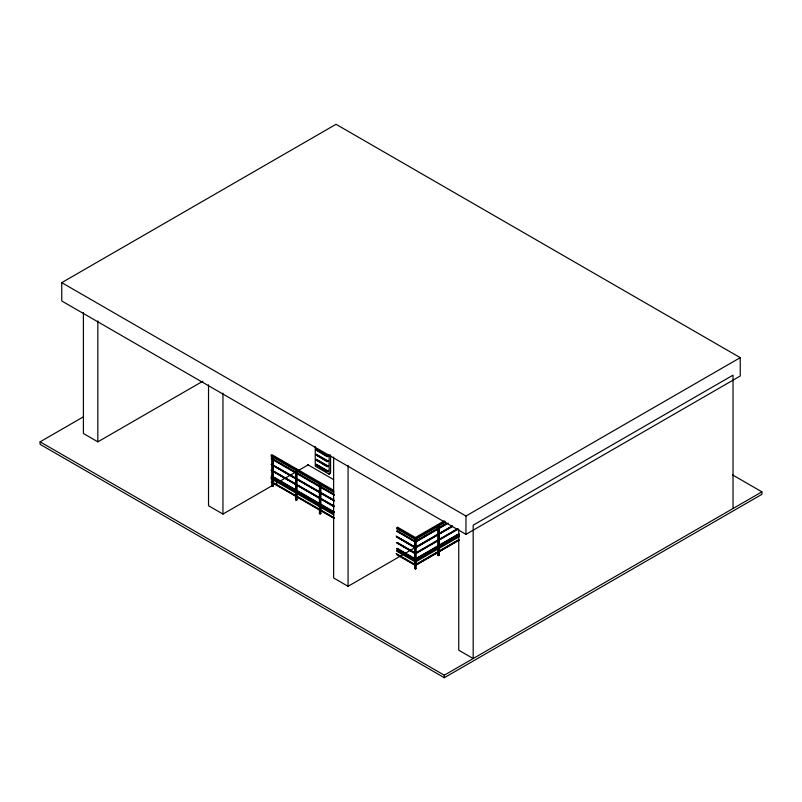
<?xml version="1.0" encoding="UTF-8"?>
<svg xmlns="http://www.w3.org/2000/svg" width="802" height="802" viewBox="0 0 802 802"><rect width="100%" height="100%" fill="white"/><g stroke="black" fill="none" stroke-linecap="round" stroke-linejoin="round"><path stroke-width="1.2" d="M61.754 282.645L336.038 124.29L740.246 357.662L740.246 375.998L465.962 534.353L61.754 300.981L61.754 282.645L465.962 516.017L740.246 357.662M732.637 474.954L761.9 491.847L761.9 494.353L444.308 677.71L40.1 444.338L40.1 441.842L83.458 416.809M83.408 312.61L83.408 433.501L97.844 441.842L202.866 381.211M273.241 457.26L273.241 486.012L272.52 486.433L271.798 486.012L271.798 456.007L273.241 456.007M315.687 449.671L316.409 449.26L327.958 455.927L327.236 456.759L315.687 449.671L327.236 456.338L327.958 455.927M315.687 450.092L316.409 449.671L327.958 456.338M315.687 454.674L316.409 454.263L327.958 460.929L327.236 461.762L315.687 454.674L327.236 461.34L327.958 460.929M315.687 455.095L316.409 454.674L327.958 461.34M315.687 459.676L316.409 459.255L327.958 465.932L327.236 466.764L315.687 459.676L327.236 466.343L327.958 465.932M315.687 460.097L316.409 459.676L327.958 466.343M208.52 384.85L208.52 505.741L222.956 514.072L308.489 464.689M271.798 486.012L273.241 486.012M315.687 464.679L316.409 464.258L327.958 470.924L327.236 471.756L315.687 464.679L327.236 471.345L327.958 470.924M315.687 465.09L316.409 464.679L327.958 471.345M315.246 446.614L315.246 466.173L329.111 474.182L330.554 473.34L330.554 455.005M295.617 499.766L297.061 499.766L297.061 469.761L296.339 469.34L296.339 500.177L295.617 499.766L295.617 469.761L296.339 470.172M296.339 500.177L297.061 499.766M320.88 513.521L320.158 513.932L320.158 483.927L319.437 483.516L319.437 513.521L320.88 513.521L320.88 483.516M444.298 520.859L415.005 537.771L415.867 538.272L445.17 521.36M415.436 538.102L416.158 538.523L416.158 568.528L415.436 568.939L414.714 568.528L414.714 538.523L415.867 537.771L397.461 527.145M416.158 538.523L415.436 538.934L415.436 568.939M396.599 528.648L415.005 539.275L415.867 538.774M414.714 538.523L415.867 539.275L445.17 522.353M416.348 540.829L446.734 523.285M416.348 541.129L446.734 523.586M447.075 523.485L415.606 541.952L448.168 523.165M416.348 546.663L452.158 525.992M333.632 457.08L333.632 577.971L348.068 586.302L452.007 526.292M452.498 526.192L415.606 547.786L452.498 526.493M416.348 552.498L457.581 528.688M457.932 528.889L415.606 553.621L457.932 529.19M416.348 558.332L458.664 533.901M416.348 558.633L458.664 534.202M459.015 534.102L415.606 559.455L459.015 534.403M416.088 559.646L459.496 534.583M396.599 550.152L415.005 560.778L415.867 560.277M415.005 560.277L415.867 560.778L459.275 535.716M396.599 551.144L415.005 561.771L415.867 561.27M415.005 561.27L415.867 561.771L459.275 536.718M416.348 564.167L458.664 539.736M416.348 564.468L458.664 540.037M459.015 539.936L415.606 565.29L459.015 540.227M414.714 568.528L416.158 568.528M437.812 525.19L437.812 555.195L439.255 555.195L439.255 525.19L438.534 525.601L438.534 555.606L439.255 555.195M40.1 441.842L444.308 675.204L761.9 491.847M307.687 464.649L333.582 479.596M271.868 454.634L333.582 490.263M271.006 455.135L333.802 491.385M396.599 527.646L415.005 538.272L415.005 539.275M271.798 456.007L272.52 456.428L272.52 486.433M271.006 456.137L333.802 492.388M271.607 458.313L334.404 494.573M397.201 530.824L414.524 540.829M271.266 458.513L334.404 494.874M396.86 531.024L415.266 541.952L396.86 531.325M271.266 458.814L334.063 495.075M437.812 555.195L438.534 555.606M271.607 464.147L334.404 500.408M396.118 536.037L414.524 546.663M271.607 464.448L334.404 500.709M397.201 536.959L414.524 546.964M271.266 464.348L334.063 500.608M396.86 536.859L415.266 547.786L396.86 537.16M271.266 464.649L334.063 500.909M271.607 469.982L334.404 506.242M397.201 542.493L414.524 552.498M271.607 470.283L334.404 506.543M397.201 542.794L414.524 552.799M271.266 470.183L334.063 506.443M396.86 542.693L415.266 553.621L396.86 542.994M271.266 470.483L334.063 506.744M271.607 475.817L334.404 512.077M397.201 548.327L414.524 558.332M271.266 476.017L334.404 512.378M396.86 548.528L415.266 559.455L396.86 548.829M271.266 476.318L334.063 512.578M272.951 477.761L333.582 512.769M397.461 549.651L414.784 559.646M271.006 477.641L333.802 513.892M271.006 478.634L333.802 514.894M271.607 481.651L334.404 517.912M396.118 553.54L414.524 564.167M271.266 481.852L334.404 518.212M396.86 554.362L415.266 565.29L396.86 554.663M271.266 482.152L334.063 518.413M319.437 513.521L320.158 513.932M733.028 508.518L733.028 375.166L473.18 525.18L473.18 658.542L458.744 650.201L458.744 529.31M465.962 516.017L465.962 534.353M444.308 675.204L444.308 677.71M415.867 538.272L415.867 539.275M415.867 560.778L415.867 561.771M415.005 560.778L415.005 561.771M348.068 465.411L348.068 586.302M329.111 454.624L329.111 474.182M222.956 393.18L222.956 514.072M97.844 320.95L97.844 441.842"/></g></svg>
